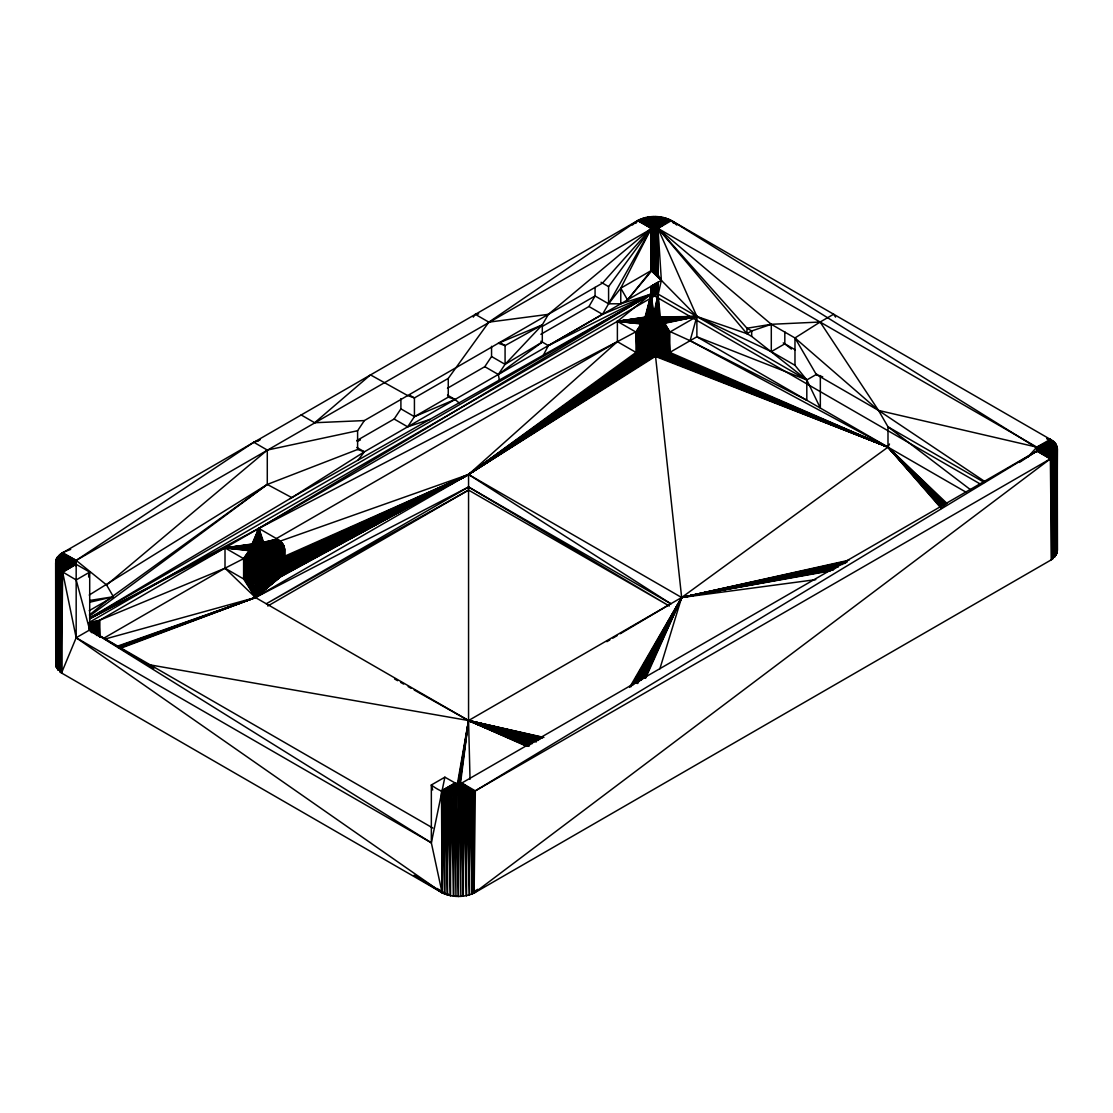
<?xml version="1.0" encoding="UTF-8"?>
<svg xmlns="http://www.w3.org/2000/svg" width="1113" height="1113" viewBox="0 0 1113 1113"><rect width="100%" height="100%" fill="white"/><g stroke="black" fill="none" stroke-linecap="round" stroke-linejoin="round"><path stroke-width="1.5" d="M75.392 564.388L75.378 561.008L58.711 555.596L75.239 561.175L74.78 562.455L55.65 562.83L56.763 566.531L60.492 570.705L75.74 564.027L75.74 560.688L59.559 554.789L75.378 561.008L75.225 564.583L76.171 560.409L653.456 227.678L657.978 228.415L1036.829 447.134L1051.479 440.011C1059.701 443.906 1058.56 455.676 1050.352 458.848L475.321 790.856C461.255 798.508 443.503 794.626 431.343 784.985L431.343 842.805L442.084 892.723C451.961 897.635 464.135 897.662 474.124 893.043L1051.479 559.714L1056.849 553.453L1057.35 448.622L1038.206 448.803L671.515 220.597C661.192 215.143 648.003 215.143 637.679 220.597L60.492 554.01L56.763 558.183L55.65 561.884L74.78 562.455L75.948 564.18L89.708 572.124L89.708 629.93L431.343 842.805L444.88 777.18L456.066 783.496L461.784 783.037L1036.829 451.043L1038.206 448.803L1057.239 447.676L1057.35 550.643L1057.239 450.501L1038.22 449.179L1057.35 449.555L1038.22 448.998L1057.35 448.622L1057.127 548.765L1057.016 446.744L1038.095 448.442L1056.682 445.826L1037.998 448.247L1056.237 444.908L1037.9 448.08L1055.694 444.017L1055.694 447.468M75.74 564.068L75.74 560.688L61.521 553.286L76.171 560.409L106.611 585.007L113.387 596.735L89.221 610.675M640.963 325.399C639.558 313.755 657.866 312.753 663.849 319.556C667.744 329.49 650.493 331.451 644.441 327.222L617.381 341.677L468.559 474.472L468.559 720.208M275.328 539.165L617.381 341.677L617.381 321.365L641.283 320.711L640.949 325.872L640.949 322.575L617.381 321.365L99.85 620.164L94.786 625.367L94.257 631.739M642.897 328.572L642.897 318.555L617.381 321.365L635.996 332.105C646.305 337.559 659.494 337.559 669.817 332.105L696.877 316.482L746.934 333.663L751.665 336.404L806.814 379.95L820.337 408.081L820.337 375.568M643.37 328.182L643.37 318.179L617.381 321.365L651.216 294.027L654.764 293.22L657.978 294.027L660.329 316.927L660.371 328.613M643.884 327.806L643.884 317.803L617.381 321.365L641.283 323.98L644.441 327.222L637.179 332.759L637.179 353.058L468.559 474.472L255.447 597.514L120.927 648.169M652.552 285.443L652.538 293.484L651.536 293.999L653.456 315.452L653.498 330.45M540.862 334.303L588.972 306.52L602.509 314.339L608.588 303.793L620.776 288.17L651.216 270.598L653.888 270.584L653.776 227.636L648.935 216.952L653.456 227.678L653.428 270.417L657.06 273.13L661.359 280.351L696.877 316.482L771.295 351.638L794.974 365.314L806.814 379.95L806.814 400.263L690.116 340.703L660.955 327.445L668.621 332.759L669.817 352.418L887.993 447.134L947.01 503.466M627.537 299.884L652.135 270.292L651.968 228.054L640.142 219.358L651.703 228.165L651.564 270.431L651.216 228.415L620.776 288.17L627.537 299.884L651.216 270.598L654.597 270.932L655.418 216.562L655.07 271.224L651.216 270.598L651.216 228.415L637.679 220.597L488.844 322.144L448.261 378.392L414.426 397.925L407.664 395.574L370.462 374.872L314.645 422.731L301.108 414.912M89.541 618.063L291.787 497.608L364.368 451.822L661.359 280.351L651.397 270.709L653.428 270.417L651.411 270.696L655.988 271.962L656.044 227.734L660.259 216.952L655.724 227.678L655.529 271.572L651.411 270.696L651.703 228.165L638.876 219.957L651.453 228.276L651.216 270.598L661.359 280.351L653.456 315.452L652.997 330.45M654.597 270.932L654.43 227.595L652.148 216.632L654.11 227.609L654.124 270.682L651.411 270.696L656.851 272.88L656.934 227.956L666.311 218.329L657.213 228.054L657.254 273.395L651.411 270.696L654.361 270.793L654.11 227.609L650.535 216.757L653.776 227.636L653.665 270.501L651.411 270.696L657.449 273.659L657.491 228.165L669.052 219.358L657.741 228.276L657.978 274.494L651.411 270.696L653.206 270.362L653.15 227.734L645.818 217.522L652.844 227.789L652.761 270.292L651.411 270.696L656.211 272.184L656.35 227.789L663.376 217.522L656.656 227.873L656.642 272.643L651.411 270.696L652.343 270.278L652.538 227.873L644.316 217.898L652.844 227.789L652.983 270.32L651.411 270.696L657.978 274.494L657.978 228.415L670.318 219.957L657.741 228.276L657.63 273.937L651.411 270.696L652.552 270.278L652.538 227.873L642.869 218.329L652.246 227.956L652.343 270.278M664.837 326.179L664.864 322.339L696.877 316.482L696.877 336.794L966.307 492.349M57.292 560.743L57.306 557.293L75.239 561.175L75.239 564.555M75.948 560.549L75.934 565.613L75.948 560.549L61.521 553.286M641.005 326.332L640.949 322.575M641.505 320.252L641.491 325.274L641.505 320.252L617.381 321.365L641.116 323.521L635.996 332.105L635.996 352.418L468.559 474.472L280.114 577.118L255.447 597.514L119.3 648.114M641.77 326.499L641.784 319.807L617.381 321.365L641.116 323.521M642.09 326.053L642.104 319.375L617.381 321.365L640.949 322.116M642.465 327.305L642.479 318.958L617.381 321.365L641.005 321.643L641.018 324.926M651.383 270.501L651.453 228.276L637.679 220.597L632.407 225.007M652.135 270.292L652.246 227.956L641.478 218.816L651.968 228.054L651.94 270.32L651.703 228.165M654.124 284.538L654.11 293.234L651.453 293.902L651.564 286.013L651.536 293.999L657.978 294.027L659.703 328.335M654.361 270.793L653.776 216.562L654.764 227.595L654.834 271.071L651.411 270.696L657.06 273.13L657.213 228.054L667.717 218.816L657.491 228.165L657.63 273.937M657.06 273.13L656.934 227.956L664.864 217.898L656.656 227.873L656.42 272.407L651.411 270.696L655.293 271.391L655.404 227.636L657.046 216.632L655.084 227.609L654.834 271.071M664.823 325.149L664.837 321.866L696.877 316.482L657.978 228.415L671.515 220.597L1051.479 440.011L1037.052 447.273L1037.038 450.682L1037.052 447.273L1052.508 440.748L1037.26 447.426L1037.246 450.793L1051.479 458.166L1052.968 558.601L1053.441 456.664L1037.622 450.445L1054.289 455.857L1054.665 556.987L1053.441 456.664L1037.441 450.598L1052.508 457.429L1052.968 558.601M1037.608 451.196L1037.622 447.732L1054.289 442.32L1037.441 447.579L1037.441 450.932L1037.441 447.579L1053.441 441.513L1037.26 447.426L1037.26 450.793L1052.508 457.429M1055.694 444.017L1037.761 447.899L1037.775 451.349L1037.761 447.899L1055.041 443.155L1037.622 447.732L1037.622 451.196M1055.973 555.262L1056.237 453.269L1038.095 449.749L1056.682 452.365L1056.849 553.453L1056.237 453.269L1037.998 449.93L1055.694 454.16L1055.973 555.262L1055.041 455.022L1037.9 450.097L1055.694 454.16M1056.849 553.453L1057.016 451.433L1038.206 449.374L1057.239 450.501L1057.239 552.048L1057.016 451.433L1038.165 449.555L1056.682 452.365M76.157 565.474L76.171 560.409L253.764 442.251L260.205 439.746M94.327 632.365L94.257 628.358L89.318 627.718M652.983 270.32L653.15 227.734L647.363 217.202L653.456 227.678L653.665 270.501M655.752 283.592L655.724 293.303L651.536 293.999L652.135 285.679L651.216 286.222L651.008 330.519M542.017 326.596L595.065 295.975L608.588 303.793L620.776 303.793L651.216 294.027L657.213 293.665L657.254 282.73L657.491 293.776L651.536 294.013L652.343 285.568L652.538 293.484L652.761 285.318L652.844 293.415L651.536 293.999L657.741 293.902L657.978 282.312L658.284 329.518M664.725 326.318L664.753 321.393L696.877 316.482L690.116 340.703L887.993 447.134L946.217 503.952M1054.665 556.987L1055.041 455.022L1037.761 450.278L1054.289 455.857M422.55 880.105L444.616 893.92L443.948 792.094L455.259 783.162L442.682 791.496L442.084 892.723L61.521 672.989L56.151 666.715L56.207 650.813M651.703 293.776L651.745 285.902L649.714 330.7M653.206 270.362L653.456 227.678M653.888 270.584L654.11 227.609M664.572 325.845L664.6 320.92L696.877 316.482L660.329 316.927L660.065 328.488M1056.793 486.464L1057.016 446.744L1038.165 448.622L1057.239 447.676M453.548 896.146L454.341 794.696L457.276 783.775L452.741 794.501L453.548 896.146L451.168 794.251L456.65 783.649L449.624 793.931L450.403 895.645L447.454 893.809M458.403 896.438L457.916 783.83L455.954 794.821L455.954 896.382L454.341 794.696L457.596 783.802L455.954 794.821L458.403 896.438L458.57 783.844L460.852 794.821L463.272 896.146L464.065 794.501L459.85 783.719L467.182 793.931L469.408 894.894L470.131 793.124L460.754 783.496L468.684 793.555L469.408 894.894M463.272 896.146L462.465 794.696L459.544 783.775L464.065 794.501L466.403 895.645L467.182 793.931L460.462 783.58L468.559 720.542L681.657 597.514L887.993 447.134L889.496 444.017M470.131 793.124L472.19 893.92L472.858 792.094L461.547 783.162L474.124 791.496L474.124 893.043L1050.352 458.848L1037.052 450.904L1051.479 458.166L1051.479 559.714L1050.352 458.848L1036.829 451.043L475.321 790.856L474.124 893.043L477.727 889.301M656.642 283.078L656.656 293.484L656.42 283.203L656.35 293.415L651.536 293.999L653.15 293.345L653.206 285.067L653.456 293.303L651.536 293.999L656.656 293.484L656.851 282.966L656.934 293.568L651.216 294.027L602.509 314.339M656.044 293.345L655.988 283.467L655.724 293.303L655.529 283.718L655.404 293.262L651.536 293.999L654.764 293.22L654.834 284.121L655.084 293.234L651.536 293.999L653.776 293.262L653.888 284.664L654.11 293.234L654.361 284.399L654.43 293.22L651.536 293.999L656.044 293.345L656.211 283.328L656.35 293.415M661.484 327.528L661.553 317.581L696.877 316.482L664.753 323.299L669.817 332.105L669.817 352.418C659.494 357.871 646.305 357.871 635.996 352.418L617.381 341.677L258.828 528.383L89.875 618.703L225.007 547.902L252.067 544.007C258.647 537.927 280.031 544.897 268.984 553.773C262.404 559.839 241.02 552.869 252.067 544.007L258.828 528.383L651.216 294.027L657.491 293.776L657.63 282.507L657.741 293.902L651.216 294.027L548.375 345.587L543.394 355.103M664.364 325.386L664.405 320.461L696.877 316.482L660.955 317.247L660.746 327.139M664.099 324.926L664.155 320.001L696.877 316.482L664.837 322.826M751.442 331.062L746.934 333.663L746.976 328.224L657.978 228.415L661.359 280.351M751.665 336.404L751.706 330.964L746.976 328.224L771.295 324.3L820.128 322.019L878.519 410.419L887.993 426.822L970.439 489.664M60.185 670.012L61.521 672.989L62.648 572.124L75.948 564.18L60.492 570.705L60.032 671.876L58.919 668.788M656.934 293.568L657.06 282.841L657.213 293.665M660.844 327.18L660.955 317.247L660.997 327.264M663.765 326.137L663.849 319.556L696.877 316.482L662.11 317.928L661.929 327.82M258.647 555.401L258.828 528.383L278.57 539.819L282.855 543.937L284.441 548.639L284.413 569.912L281.019 576.311L255.447 597.514L119.3 647.474M651.453 293.902L651.564 286.013M663.376 327.347L663.487 319.125L696.877 316.482L662.611 318.318L662.444 328.182M662.945 326.93L663.07 318.708L696.877 316.482M944.812 505.024L887.993 447.134L656.962 356.257L655.348 336.084L653.456 329.239L653.721 356.452L468.559 474.472L283.829 566.086L284.149 546.72L272.268 547.568L272.268 550.893L272.268 547.568L283.829 545.773L284.441 568.952L468.559 474.472L655.348 356.397L887.993 447.134L945.48 504.467M652.844 293.415L652.983 285.192L653.15 293.345M654.43 293.22L654.597 284.26L654.764 293.22M661.359 327.459L661.553 317.581L661.595 327.598M657.115 329.211L657.978 294.027L651.216 294.027L290.145 498.568M659.383 328.21L659.661 316.649M658.632 329.615L657.978 294.027L89.235 622.39M283.3 548.083L283.398 544.841L271.836 546.636L271.836 553.3L271.836 546.636L282.855 543.937L271.53 546.191L271.53 552.855M657.88 329.406L658.228 316.162M648.197 329.337L648.587 315.911L651.216 294.027L980.831 484.336M654.653 330.519L655.098 315.563L657.978 294.027L656.28 330.728M655.474 330.603L657.978 294.027L654.277 315.48L653.832 330.464M284.441 568.952L284.441 548.639L272.462 548.528L272.462 551.923M648.921 330.839L651.216 294.027L653.456 315.452M650.521 330.575L650.98 315.536M651.342 330.505L651.216 294.027L645.053 317.135L645.053 328.794M652.162 330.45L652.621 315.438L651.216 294.027L645.693 316.829L645.707 328.502M457.582 794.891L458.236 783.844L459.224 794.891L460.852 896.382L460.852 794.821L458.89 783.83L462.465 794.696L459.224 783.802M1036.467 452.281L1036.829 447.134L1050.352 439.329L1046.985 438.55M257.826 555.484L258.828 528.383L263.614 542.212L264.045 555.624M117.686 647.418L255.447 597.514L256.783 582.836L256.783 562.524L258.244 555.665L255.141 562.343L255.447 597.514L468.559 720.542L526.839 746.35M257.02 555.61L257.02 542.281L258.828 528.383L262.807 542.101L263.238 555.498M459.864 783.663L468.559 720.542L414.203 690.004M459.266 783.663L468.559 720.542L147.639 664.447M272.407 551.436L272.393 548.041L284.358 547.679L284.149 567.032L468.559 474.472L638.445 353.656L638.445 333.344L645.693 327.862L639.78 333.886L639.78 354.198L468.559 474.472L284.26 570.872L283.996 551.519L272.17 550.434L283.62 552.451L283.996 571.832L468.559 474.472L641.185 354.699L641.185 334.387L647.084 328.377L642.632 334.818L642.632 355.13L468.559 474.472L283.62 572.764L283.133 553.384L271.683 551.352L282.535 554.274L283.133 573.696L468.559 474.472L644.135 355.506L644.135 335.194L648.587 328.78L645.665 335.514L645.665 355.812L468.559 474.472L282.535 574.586L281.839 555.15L270.988 552.229L281.019 555.999L281.839 575.463L468.559 474.472L647.237 356.077L647.237 335.764L650.159 329.072L648.837 335.959L648.837 356.257L468.559 474.472L284.413 569.912L284.413 549.613L272.476 549.001L284.441 548.639L284.358 567.992L468.559 474.472L652.093 356.452L651.801 329.225L650.451 336.084L650.451 356.397L468.559 474.472L281.019 576.311L280.114 556.806L284.26 550.573L272.435 549.488L284.413 549.613M642.632 355.13L641.185 334.387L646.375 328.126L646.375 316.565L651.216 294.027L647.822 316.092L647.836 329.42M458.667 783.663L468.559 720.542L543.909 737.46M458.083 783.663L468.559 720.542L542.24 737.363M457.457 783.663L468.559 720.542L542.254 737.682M256.24 555.777L256.24 542.434L258.828 528.383L261.986 542.031L262.418 555.401M647.098 329.643L647.084 316.315L651.216 294.027M117.686 646.764L255.447 597.514L258.439 582.948L259.065 555.735L256.783 562.524L258.439 582.948L269.875 581.904L279.113 577.884L279.113 557.571L280.114 556.806L270.556 552.646L281.019 555.999L281.019 576.311M88.581 577.021L89.708 572.124L76.171 579.929L60.492 570.705L61.521 672.989L76.171 637.735L76.171 560.409L62.648 552.591L70.675 549.405M255.475 555.957L255.475 542.629L258.828 528.383L261.152 541.989L261.597 555.345M651.411 270.696L655.752 271.767L655.724 227.678L658.659 216.757L655.404 227.636L655.529 271.572M56.151 661.108L56.151 666.715L56.318 565.627L74.905 563.011L55.984 564.708L74.835 562.83L55.761 563.776L56.151 666.715L55.761 560.952L74.794 562.079L55.984 560.006L56.151 666.715L55.984 560.006L74.835 561.884L56.318 559.088L75.002 561.522L57.306 557.293L75.1 561.342M254.724 556.18L254.724 542.852L258.828 528.383L260.762 555.317M659.842 668.885L681.657 597.514L652.621 329.253L652.093 336.14L653.721 356.452M117.867 646.041L255.447 597.514L260.108 583.003L259.899 555.777L258.439 562.635L260.108 583.003M254.014 554.761L254.014 543.088L258.828 528.383L259.927 555.317M257.02 542.281L257.451 555.54L255.141 562.343L256.783 582.836L258.439 582.948M88.581 575.31L89.708 572.124M253.333 555.039L253.333 543.367L258.828 528.383L252.679 543.673L252.679 555.345M452.741 794.501L456.956 783.719L451.168 794.251L450.403 895.645L448.136 793.555L456.066 783.496L446.689 793.124L447.412 894.894L437.117 888.466M251.719 554.218L251.496 544.354L225.007 547.902L225.007 568.214L255.447 597.514L261.778 582.989L261.569 555.763L263.433 562.594L265.089 582.753L255.447 597.514L104.872 639.085M645.568 678.304L681.657 597.514L849.024 560.201M644.928 677.97L681.657 597.514L847.271 561.133M644.26 677.65L681.657 597.514L847.271 561.689M642.799 678.93L681.657 597.514L846.631 562.385M641.283 680.224L681.657 597.514L845.059 563.289M640.114 680.697L681.657 597.514L842.583 564.374M637.707 683.563L681.657 597.514L839.439 565.585M636.817 683.382L681.657 597.514L838.047 566.42M635.913 683.243L681.657 597.514L838.395 566.893M634.619 683.799L681.657 597.514L836.183 567.853M279.113 577.884L278.013 558.309L269.555 553.411L279.113 557.571L280.114 577.118L280.114 556.806L270.069 553.036L279.113 557.571C268.692 564.235 254.474 564.333 243.608 558.643L225.007 547.902L248.978 550.671L243.608 558.643L244.832 579.623L255.447 597.514L263.433 582.906L263.433 562.594L262.39 555.707L265.089 562.441L266.717 582.53L255.447 597.514L243.608 578.955L225.007 568.214L99.85 620.164L90.376 622.515M632.838 685.246L681.657 597.514L834.931 568.618M631.015 686.735L681.657 597.514L833.734 569.341M499.361 380.048L498.318 374.483L505.079 364.327L542.295 324.885L548.375 314.339L651.216 228.415L608.588 303.793L608.588 286.611L651.216 228.415L602.509 283.092L364.368 420.575L357.607 430.731L357.607 449.485L267.287 484.433L89.221 595.052M588.972 306.52L595.065 295.975L595.065 287.391M629.666 687.347L681.657 597.514L833.373 569.898M257.423 555.554L253.527 562.093L253.527 582.405L255.447 597.514L468.559 486.979L670.833 603.761L620.261 633.742M449.624 793.931L456.344 783.58L448.136 793.555L447.412 894.894L445.283 792.637L455.509 783.288L443.948 792.094M356.814 440.567L394.141 419.017L400.903 408.861L400.903 398.635M394.141 419.017L407.664 426.822L414.426 416.665L448.261 397.146L455.022 399.484L459.057 402.864M447.468 388.228L484.795 366.678L491.556 356.522L491.556 346.296M476.114 890.191L474.124 893.043L472.858 792.094L461.297 783.288L471.522 792.637L472.19 893.92M641.505 324.44L635.996 332.105L637.179 353.058M635.648 223.365L637.679 220.597L635.412 223.143M473.262 317.135L475.321 314.339L478.715 313.894M249.215 551.13L243.608 558.643L225.007 568.214L104.316 637.902M358.108 460.059L364.368 451.822L356.856 447.482M641.784 324.885L635.996 332.105L643.884 326.888M249.521 551.575L243.608 558.643L243.608 578.955L248.922 581.278L256.783 582.836M244.832 579.623L244.832 559.31L252.999 554.246L246.126 559.909L247.489 580.777L255.447 597.514L268.316 582.252L268.316 561.94L264.811 555.331L269.875 561.592L271.377 581.501L255.447 597.514L246.126 580.221L244.832 559.31L252.373 553.94L243.608 558.643L249.869 552.02M642.104 325.316L635.996 332.105L643.37 326.512M1027.675 457.29L1036.829 447.134L878.519 410.419L816.288 374.483L794.974 337.962L771.295 324.3L657.978 228.415L746.934 333.663M247.489 580.777L247.489 560.465L254.362 554.803L248.922 560.966L250.411 581.709L255.447 597.514L269.875 581.904L269.875 561.592L265.576 555.137L271.377 561.189L272.838 581.028L255.447 597.514L248.922 581.278L247.489 560.465L253.667 554.538L246.126 559.909L246.126 580.221M446.689 793.124L455.787 783.399L445.283 792.637L444.616 893.92L442.682 791.496M642.479 325.733L635.996 332.105L642.897 326.137M250.272 552.438L243.608 558.643L251.775 553.592M278.013 578.607L276.831 558.976L268.984 553.773L278.013 558.309L278.013 578.607L255.447 597.514L274.243 580.513L274.243 560.201L267.718 554.399L275.579 559.616L276.831 579.289L255.447 597.514L251.955 582.085L250.411 561.397L255.1 555.039L248.922 560.966L248.922 581.278M255.447 597.514L275.579 579.929L275.579 559.616L268.372 554.093L276.831 558.976L276.831 579.289M646.375 328.126L639.78 333.886L641.185 354.699M106.611 585.007L267.287 450.069L357.607 430.731M89.402 614.988L109.408 598.613M250.731 552.841L243.608 558.643L251.232 553.231M90.125 615.684L267.287 484.433L267.287 450.069L253.764 442.251L258.689 440.748M542.295 324.885L505.079 345.587L498.318 343.235L542.295 324.885L542.295 342.067L498.318 374.483L484.795 366.678M112.204 596.596L267.287 484.433L291.787 497.608M1019.397 462.452L1036.829 451.043M794.974 365.314L794.974 337.962L820.128 322.019M263.614 555.54L263.614 542.212L277.443 539.123L269.263 544.174L269.263 554.177M491.556 356.522L505.079 364.327L542.295 342.067M606.877 641.672L609.854 639.905M612.832 638.152L617.284 635.509M602.425 314.297L548.375 345.587L540.862 341.246M76.171 564.305L62.648 572.124L76.171 637.735L442.084 892.723L441.485 790.856L455.022 783.037M89.722 618.202L654.597 292.079L806.814 379.95L816.872 374.149M669.817 352.418L696.877 336.794L806.814 379.95M267.774 606.015L468.559 490.096L669.33 606.015L468.559 486.979L266.271 603.761L468.559 490.096M819.321 322.492L833.651 314.214L835.571 317.108M784.818 331.869L784.818 343.834L771.295 351.638L771.295 324.3L751.706 330.964M444.88 777.18L431.343 784.985L432.693 789.993M441.485 790.856L455.259 783.162M264.421 555.693L264.421 542.351L277.443 539.123L268.678 543.84L268.678 555.498M75.948 564.18L61.521 571.428L61.521 672.989M815.787 579.636L681.657 597.514L468.559 474.472L283.398 565.154L283.829 566.086M284.413 563.498L468.559 474.472L670.833 603.761M283.773 562.608L468.559 474.472L278.487 541.725M284.594 561.022L468.559 474.472L283.759 556.625M265.2 555.86L265.2 542.532L277.443 539.123L268.052 543.52L268.052 555.178M283.718 560.215L468.559 474.472L284.914 557.279M284.344 558.726L468.559 474.472M357.245 441.291L360.445 439.927M400.903 408.861L414.426 416.665L455.022 399.484L447.509 395.143M267.384 556.556L267.384 543.227L277.443 539.123L265.951 542.727L265.951 556.069M56.499 664.071L57.027 668.537L57.306 567.421L75.239 563.54L58.711 569.133L60.032 671.876L59.559 569.926L75.559 563.874L58.711 569.133L58.335 670.263L57.598 667.216M59.559 569.926L75.74 564.027M266.689 556.291L266.689 542.963L277.443 539.123M407.664 426.822L429.799 419.448M57.959 568.284L75.239 563.54L57.959 568.284L58.335 670.263L57.306 567.421L75.1 563.373L56.763 566.531L57.027 668.537L56.318 565.627L75.002 563.192L56.763 566.531M90.111 602.133L113.387 596.735L89.708 600.464M89.193 622.988L98.96 620.72L99.697 637.179M89.694 623.113L98.139 621.304L98.751 636.093M89.221 623.503L97.374 621.917L97.888 635.05M681.657 597.514L830.535 570.872M89.861 623.711L96.706 622.557L97.151 635.676M641.144 326.095L641.116 321.17L617.381 321.365L645.053 317.135L645.359 328.655M617.381 321.365L644.441 317.469L644.691 327.333M89.457 624.156L96.094 623.238L96.455 634.688M548.375 314.339L488.844 322.144L475.321 314.339M248.783 550.198L225.007 547.902L250.968 544.73L251.176 554.58M248.658 549.725L225.007 547.902L250.495 545.12L250.648 553.328M89.11 624.63L95.579 623.92L95.843 633.728M248.575 549.252L225.007 547.902L250.063 545.537L250.202 553.731M89.318 628.789L94.257 628.358L89.318 628.734M248.561 548.765L225.007 547.902L249.688 545.968L249.785 552.521M89.972 625.019L95.148 624.63L95.356 634.438M272.462 548.528L284.358 547.679L284.26 570.872M248.602 548.278L225.007 547.902L249.354 546.413L249.451 552.952L249.354 546.413M55.761 563.776L74.794 562.635L55.65 562.83L55.761 665.324L55.761 560.952L74.78 562.26L55.65 561.884M89.388 629.332L94.341 629.109L96.094 632.727L99.85 635.787L96.692 635.008M314.645 422.731L364.368 420.575M248.714 547.805L248.714 551.13L248.714 547.805L225.007 547.902L249.089 546.859L249.159 553.411M89.708 625.548L94.786 625.367L94.911 631.892M225.007 547.902L248.867 547.332L248.909 552.243M89.513 629.875L94.522 629.861M89.513 626.076L94.522 626.104L94.591 630.988M89.708 630.417L94.786 630.598M89.388 626.619L94.341 626.842L94.396 631.739M284.26 550.573L272.337 549.961L283.996 551.519M89.972 630.946L95.148 631.321M89.318 627.176L94.257 627.607L94.271 630.862M90.723 631.502L95.579 632.031M1046.943 438.856L1050.352 439.329M56.318 559.088L74.905 561.703M91.113 632.017L96.094 632.727M91.572 632.532L96.706 633.394M56.763 558.183L75.002 561.522M94.118 633.408L97.374 634.034M95.704 634.48L98.96 635.231M470.034 779.281L468.559 720.542L542.281 738.058M527.492 746.211L468.559 720.542L540.654 738.072M528.898 746.35L468.559 720.542L540.737 738.531M528.786 745.793L468.559 720.542L539.151 738.615M528.063 744.959L468.559 720.542L539.93 739.338M529.691 745.042L468.559 720.542L538.428 739.491M57.959 556.43L75.239 561.175M529.774 744.472L468.559 720.542L538.636 740.145M529.927 743.915L468.559 720.542L537.843 740.535M531.777 743.957L468.559 720.542L536.842 740.562M532.07 743.387L468.559 720.542L536.48 740.785M532.431 742.844L468.559 720.542L535.798 741.23M533.503 742.524L468.559 720.542L536.202 742.037M468.559 720.542L533.99 742.009M357.607 449.485L364.368 451.822M816.288 374.483L822.73 376.876M59.559 554.789L75.559 560.841L75.573 564.208M881.621 444.685L887.993 447.134L944.214 505.594M942.029 505.539L887.993 447.134L660.134 355.812L658.562 335.764L655.098 329.128L656.962 335.959L658.562 356.077L887.993 447.134L943.671 506.192M941.695 507.18L887.993 447.134L663.181 355.13L661.679 335.194L656.698 328.892L660.134 335.514L661.679 355.506L887.993 447.134L941.654 506.151M941.306 508.474L887.993 447.134L666.019 354.198L664.628 334.387L658.228 328.53L663.181 334.818L664.628 354.699L887.993 447.134L941.459 507.82M887.993 447.134L668.621 353.058L667.355 333.344L659.661 328.043L666.019 333.886L667.355 353.656L887.993 447.134L887.993 426.822L984.379 482.472M60.492 554.01L75.74 560.688M394.586 678.986L397.605 680.683M400.624 682.38L403.643 684.078M408.165 686.624L411.184 688.321M783.232 342.901L795.183 349.802M601.076 282.271L608.588 286.611M500.572 342.985L505.079 345.587L505.079 364.327M409.918 395.324L414.426 397.925L414.426 416.665M475.321 790.856L461.784 783.037L474.124 791.496M432.832 828.03L89.708 629.93L76.171 579.929M431.343 842.805L76.171 637.735L89.708 629.93L153.817 668.315M661.553 327.111L669.817 332.105L664.6 323.772M414.106 875.18L442.084 892.723M984.977 481.637L878.519 410.419L794.974 337.962M662.11 326.763L669.817 332.105L664.405 324.231M662.611 326.373L669.817 332.105L664.155 324.69M784.818 343.834L791.399 349.065M676.774 225.063L671.515 220.597L673.727 223.226M460.754 783.496L471.522 792.637L461.032 783.399M663.07 325.984L669.817 332.105L663.849 325.135M663.487 325.566L669.817 332.105M460.462 783.58L468.684 793.555M460.156 783.649L467.182 793.931M459.85 783.719L465.637 794.251L466.403 895.645M263.433 582.906L260.734 555.79L260.108 562.691L261.778 582.989M652.093 356.452L650.451 336.084L650.98 329.156L648.837 335.959L650.451 356.397M268.316 582.252L266.717 562.218L264.018 555.484L268.316 561.94L269.875 581.904M648.837 356.257L647.237 335.764L649.366 328.947L645.665 335.514L647.237 356.077M255.141 582.656L253.527 562.093L256.63 555.415L251.955 561.773L251.955 582.085M253.527 582.405L251.955 561.773L255.851 555.234L250.411 561.397L250.411 581.709M645.665 355.812L644.135 335.194L647.822 328.599L642.632 334.818L644.135 355.506M274.243 580.513L272.838 560.715L267.037 554.677L274.243 560.201L275.579 579.929M639.78 354.198L638.445 333.344L645.053 327.556L637.179 332.759L638.445 353.656M258.647 542.059L259.092 555.359M257.826 542.156L258.272 555.443M647.084 316.315L647.488 329.531M264.421 542.351L264.838 555.777M256.24 542.434L256.658 555.693M255.475 542.629L255.879 555.86M651.745 285.902L651.968 293.665L651.94 285.804M646.375 316.565L646.723 328.112M265.951 542.727L266.341 556.194M265.2 542.532L265.604 555.971M254.724 542.852L255.127 556.055M254.014 543.088L254.39 556.291M645.693 316.829L646.027 328.377M266.689 542.963L267.05 556.444M253.333 543.367L253.639 554.9M267.384 543.227L267.69 555.025M252.679 543.673L252.985 555.192M268.344 555.331L268.052 543.52L268.163 555.234M252.345 555.512L252.067 544.007L252.067 553.996M643.884 317.803L644.107 327.667M268.956 555.665L268.678 543.84L268.817 555.582M643.37 318.179L643.578 328.029M269.485 554.316L269.263 544.174L278.57 539.819L269.819 544.535L269.819 554.538M269.986 552.994L269.819 544.535L279.627 540.57L270.32 544.925L270.32 553.258M642.897 318.555L643.077 328.405M270.473 553.398L270.32 544.925L280.587 541.363L270.779 545.328L270.779 553.662M642.479 318.958L642.604 327.166M270.904 553.801L270.779 545.328L281.45 542.184L271.182 545.746L271.182 552.41M653.776 293.262L653.428 284.928M652.135 285.679L652.246 293.568M642.104 319.375L642.201 325.942M271.28 552.535L271.182 545.746L282.201 543.047L271.53 546.191L271.614 552.966M655.404 293.262L655.07 283.996M641.784 319.807L641.853 326.373M641.283 320.711L641.325 325.636M272.115 552.187L272.073 547.095L283.398 544.841L283.398 565.154L283.829 545.773L272.073 547.095L272.073 552.09M655.724 227.678L655.988 271.962M652.538 227.873L652.761 270.292M1037.26 447.426L1037.274 450.793M662.611 318.318L662.652 328.335M662.11 317.928L662.138 327.959M658.966 316.398L659.007 328.071M657.213 228.054L657.449 273.659M657.449 282.619L657.491 293.776M657.477 315.967L657.533 329.309M656.656 227.873L656.851 272.88M656.698 315.8L656.753 330.811M656.211 272.184L656.044 227.734L661.832 217.202L656.35 227.789L656.42 272.407M655.084 227.609L655.293 271.391M655.905 315.661L655.96 330.672M664.155 320.001L664.419 325.483M663.849 319.556L663.863 326.248M663.487 319.125L663.515 327.486M663.07 318.708L663.098 327.069M655.098 315.563L655.154 330.561M654.277 315.48L654.333 330.491M652.621 315.438L652.663 330.436M651.801 315.466L651.842 330.464M650.159 315.619L650.201 330.617M664.6 320.92L664.614 325.942M649.366 315.744L649.394 330.742M648.587 315.911L648.601 329.239M1037.761 447.899L1037.761 451.349M1036.829 447.134L1036.829 450.556M668.621 353.058L668.621 332.759L660.329 327.765L667.355 333.344L667.355 353.656M666.019 354.198L666.019 333.886L658.966 328.293L664.628 334.387L664.628 354.699M663.181 355.13L663.181 334.818L657.477 328.725L661.679 335.194L661.679 355.506M660.134 355.812L660.134 335.514L655.905 329.031L658.562 335.764L658.562 356.077M656.962 356.257L656.962 335.959L654.277 329.198L655.348 336.084L655.348 356.397M644.441 317.469L644.441 327.459M620.776 288.17L620.776 303.793M448.261 378.392L448.261 397.146M283.996 571.832L284.149 546.72L272.393 548.041L272.462 551.853M283.62 572.764L283.62 552.451L271.962 550.907L283.133 553.384L283.133 573.696M282.535 574.586L282.535 554.274L271.363 551.798L281.839 555.15L281.839 575.463M272.838 581.028L272.838 560.715L266.327 554.928L271.377 561.189L271.377 581.501M266.717 582.53L266.717 562.218L263.211 555.61L265.089 562.441L265.089 582.753M262.807 542.101L262.807 555.443M261.986 542.031L261.986 555.359M261.152 541.989L261.152 555.317M260.317 541.975L260.317 555.317M259.482 542.003L259.482 555.331M251.496 544.354L251.496 554.357M250.968 544.73L250.968 553.064M250.495 545.12L250.495 553.453M250.063 545.537L250.063 553.871M249.688 545.968L249.688 552.632M249.089 546.859L249.089 551.867M248.867 547.332L248.867 552.326M99.85 620.164L99.85 637.095M98.96 620.72L98.96 635.954M98.139 621.304L98.139 634.841M97.374 621.917L97.374 635.453M96.706 622.557L96.706 634.41M96.094 623.238L96.094 633.394M95.579 623.92L95.579 634.076M95.148 624.63L95.148 631.405M94.786 625.367L94.786 632.128M94.522 626.104L94.522 631.182M94.341 626.842L94.341 631.92M75.559 560.841L75.545 564.235L75.559 560.841M673.852 223.157L671.515 220.597L673.824 223.184"/></g></svg>
